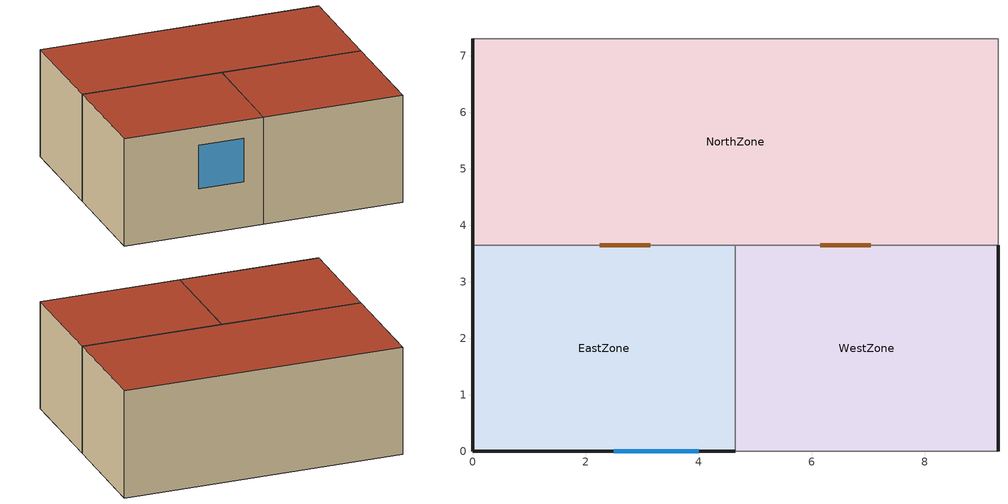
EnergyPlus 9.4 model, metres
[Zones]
EastZone
 floor adiabatic (Interior Floor): 4.65,3.65 4.65,0 0,0 0,3.65 z0
 wall outside (ASHRAE 189.1-2009 ExtWall Mass ClimateZone 5): 0,0 4.65,0 z0:3.66
 wall outside (Interior Wall): 0,3.65 0,0 z0:3.66
 wall to WestZone (Interior Wall): 4.65,0 4.65,3.65 z0:3.66
 wall to NorthZone (Interior Wall): 4.65,3.65 0,3.65 z0:3.66
 window (ASHRAE 189.1-2009 ExtWindow ClimateZone 4-5): 2.5,0 4,0 z1.55:3.05
 door inside (Interior Door): 3.15,3.65 2.25,3.65 z0:2.3
 roof outside (ASHRAE 189.1-2009 ExtRoof IEAD ClimateZone 2-5): 4.65,0 4.65,3.65 0,3.65 0,0 z3.66
NorthZone
 floor adiabatic (Interior Floor): 9.3,7.3 9.3,3.65 0,3.65 0,7.3 z0
 wall outside (ASHRAE 189.1-2009 ExtWall Mass ClimateZone 5): 0,7.3 0,3.65 z0:3.66
 wall adiabatic (Interior Wall): 9.3,3.65 9.3,7.3 0,7.3 z0:3.66
 wall to WestZone (Interior Wall): 4.65,3.65 9.3,3.65 z0:3.66
 door inside (Interior Door): 6.15,3.65 7.05,3.65 z0:2.3
 roof outside (ASHRAE 189.1-2009 ExtRoof IEAD ClimateZone 2-5): 9.3,3.65 9.3,7.3 0,7.3 0,3.65 z3.66
WestZone
 floor adiabatic (Interior Floor): 9.3,3.65 9.3,0 4.65,0 4.65,3.65 z0
 wall outside (ASHRAE 189.1-2009 ExtWall Mass ClimateZone 5): 9.3,0 9.3,3.65 z0:3.66
 wall adiabatic (Interior Wall): 4.65,0 9.3,0 z0:3.66
 door inside (Interior Door): 7.05,3.65 6.15,3.65 z0:2.3
 roof outside (ASHRAE 189.1-2009 ExtRoof IEAD ClimateZone 2-5): 9.3,0 9.3,3.65 4.65,3.65 4.65,0 z3.66
[Building]
Building 1
[Site:Location]
CA_PALO-ALTO-AP: Latitude {deg}=37.47; Longitude {deg}=122.12; Time Zone {hr}=-8; Elevation {m}=2
[Material] Thermal Absorptance=0.9
Name | Roughness | Thickness {m} | Conductivity {W/m-K} | Density {kg/m3} | Specific Heat {J/kg-K} | Solar Absorptance | Visible Absorptance
1/2IN Gypsum | Smooth | 0.0127 | 0.16 | 784.9 | 830 | 0.4 | 0.4
1IN Stucco | Smooth | 0.0253 | 0.6918 | 1858 | 837 | 0.92 | 0.92
8IN Concrete HW | MediumRough | 0.2033 | 1.7296 | 2243 | 837 | 0.65 | 0.65
F16 Acoustic tile | MediumSmooth | 0.0191 | 0.06 | 368 | 590 | 0.3 | 0.3
G01a 19mm gypsum board | MediumSmooth | 0.019 | 0.16 | 800 | 1090 | 0.4 | 0.4
G05 25mm wood | MediumSmooth | 0.0254 | 0.15 | 608 | 1630 | 0.5 | 0.5
M11 100mm lightweight concrete | MediumRough | 0.1016 | 0.53 | 1280 | 840 | 0.5 | 0.5
Metal Decking | MediumSmooth | 0.0015 | 45.006 | 7680 | 418.4 | 0.6 | 0.6
Roof Insulation [21] | MediumRough | 0.2105 | 0.049 | 265 | 836.8 | 0.7 | 0.7
Roof Membrane | VeryRough | 0.0095 | 0.16 | 1121.29 | 1460 | 0.7 | 0.7
Wall Insulation [40] | MediumRough | 0.0794 | 0.0432 | 91 | 837 | 0.5 | 0.5
[Material:AirGap]
Name | Thermal Resistance {m2-K/W}
F04 Wall air space resistance | 0.15
F05 Ceiling air space resistance | 0.18
[WindowMaterial:Glazing]
Theoretical Glass [207]: Optical Data Type=SpectralAverage; Thickness {m}=0.003; Solar Transmittance at Normal Incidence=0.3311; Front Side Solar Reflectance at Normal Incidence=0.6189; Back Side Solar Reflectance at Normal Incidence=0; Visible Transmittance at Normal Incidence=0.44; Front Side Visible Reflectance at Normal Incidence=0.51; Back Side Visible Reflectance at Normal Incidence=0; Infrared Transmittance at Normal Incidence=0; Front Side Infrared Hemispherical Emissivity=0.9; Back Side Infrared Hemispherical Emissivity=0.9; Conductivity {W/m-K}=0.0133; Dirt Correction Factor for Solar and Visible Transmittance=1; Solar Diffusing=No
[Construction]
ASHRAE 189.1-2009 ExtRoof IEAD ClimateZone 2-5: Roof Membrane, Roof Insulation [21], Metal Decking
ASHRAE 189.1-2009 ExtWall Mass ClimateZone 5: 1IN Stucco, 8IN Concrete HW, Wall Insulation [40], 1/2IN Gypsum
ASHRAE 189.1-2009 ExtWindow ClimateZone 4-5: Theoretical Glass [207]
Interior Door: G05 25mm wood
Interior Floor: F16 Acoustic tile, F05 Ceiling air space resistance, M11 100mm lightweight concrete
Interior Wall: G01a 19mm gypsum board, F04 Wall air space resistance, G01a 19mm gypsum board
[Zone] Multiplier=1; Part of Total Floor Area=Yes
EastZone; NorthZone; WestZone
